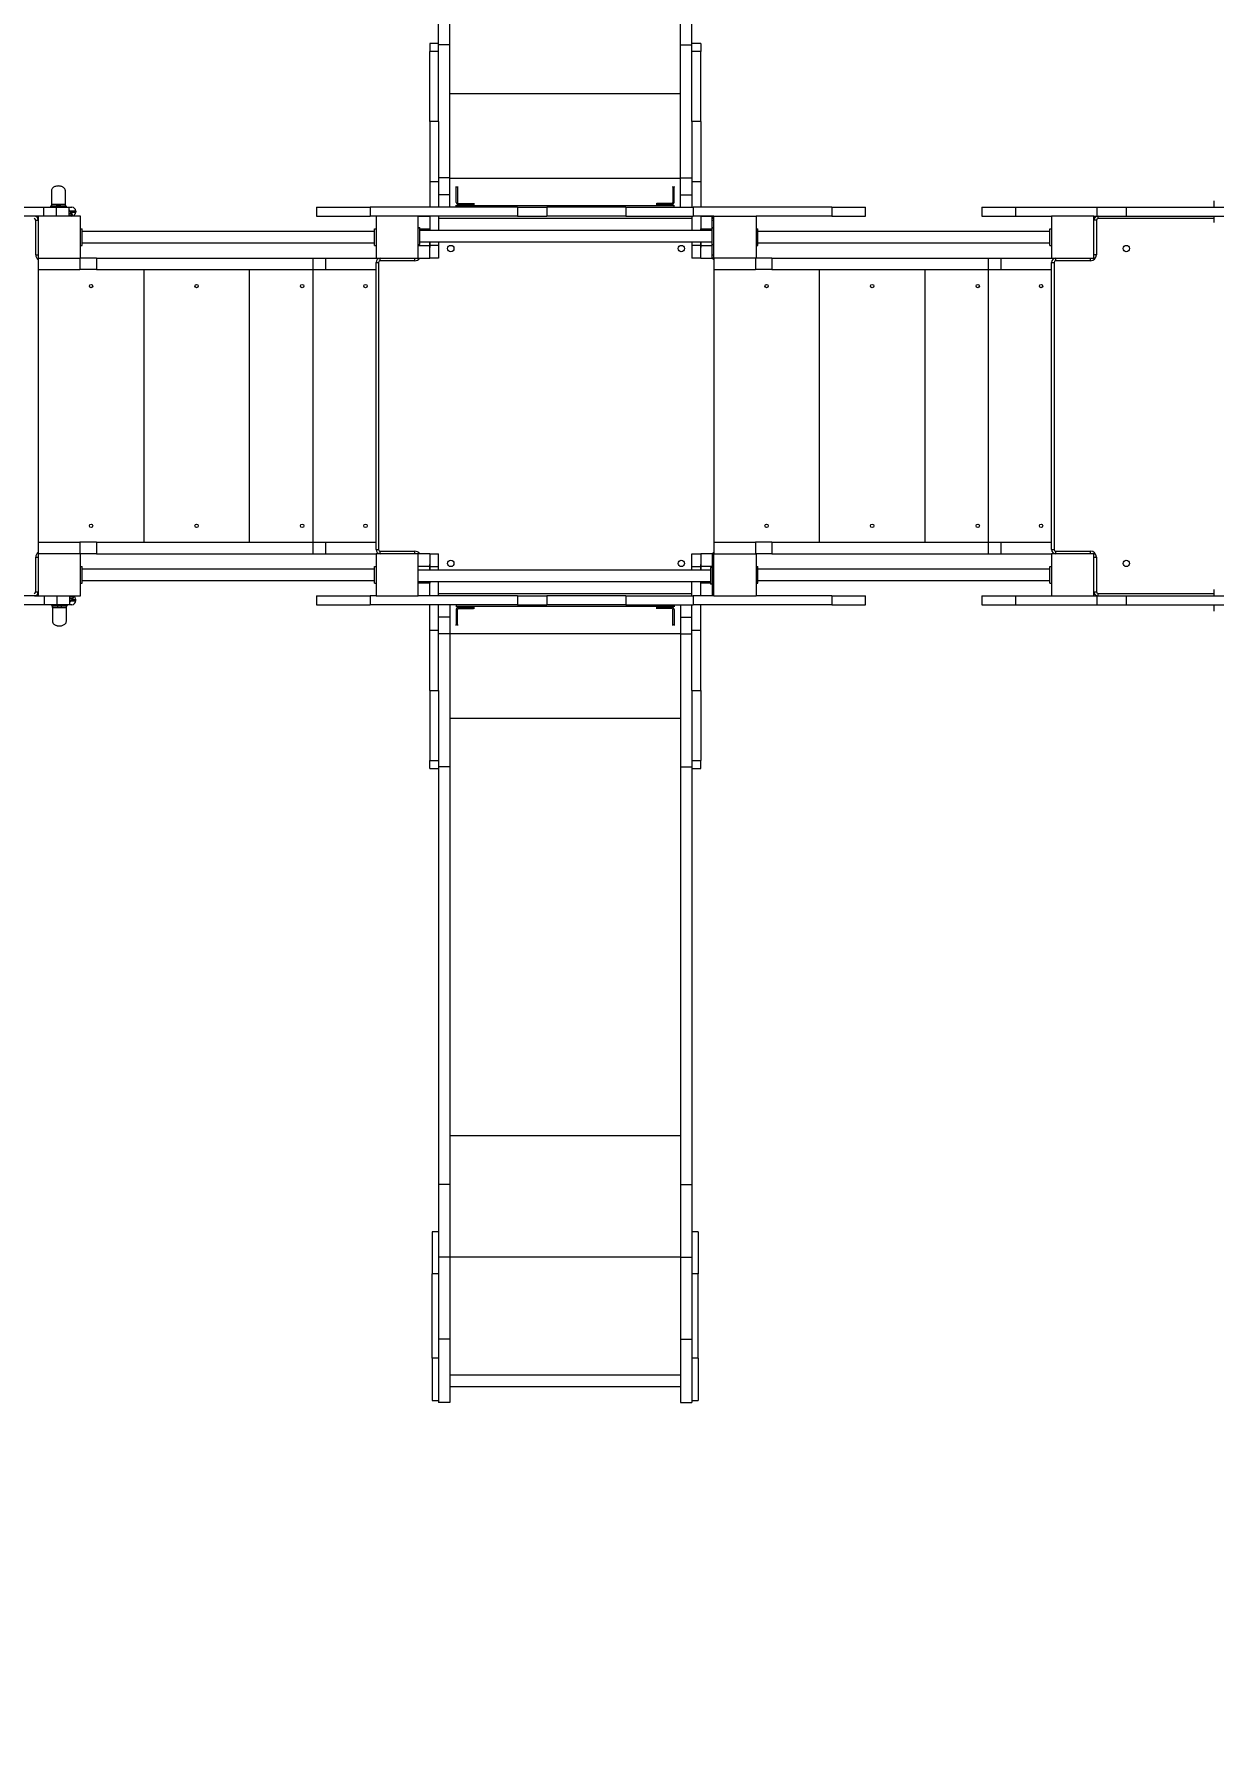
# Model space of a CAD drawing. Header units: millimetres. Extents: x -7735 to 7893, y -6545 to 6034.
# Drawn here: x -854 to 1940, y -2889 to 1147 of the extents above; entities that cross this region are included whole.
import ezdxf

# ---------------------------------------------------------------- set-up
doc = ezdxf.new("R2010")
doc.units = ezdxf.units.MM
for name, color, linetype in [('DIKOM_ОБЪЕКТ', 7, 'Continuous'), ('DIKOM_РАЗМЕР_ЗОНА', 7, 'Continuous'), ('DIKOM_РАЗМЕР_ОБЪЕКТА', 7, 'Continuous')]:
    doc.layers.add(name, color=color, linetype=linetype)
doc.styles.add('style1', font='arial.ttf', dxfattribs={"width": 0.8})
doc.dimstyles.new('1-50', dxfattribs={"dimtxt": 300, "dimasz": 200, "dimexe": 100, "dimexo": 0, "dimgap": 100, "dimtad": 1, "dimtxsty": 'style1', "dimcen": 200, "dimclrd": 7, "dimclre": 7, "dimclrt": 7, "dimadec": 1, "dimazin": 2, "dimtfac": 1, "dimtmove": 0, "dimatfit": 2, "dimfxl": 0, "dimlwd": 25, "dimlwe": 18, "dimarcsym": 0})

# ---------------------------------------------------------------- blocks, each defined once
blk = doc.blocks.new('*D0')
at = {"layer": 'Defpoints', "color": 0, "transparency": 16777216}
for p in [(5893.2, 882.1), (-4595.7, 266.1), (5893.2, -5840.2)]:
    blk.add_point(p, dxfattribs=at)
at = {"layer": 'DIKOM_РАЗМЕР_ОБЪЕКТА', "color": 7, "lineweight": 18, "transparency": 16777216}
for p, q in [((5893.2, 882.1), (5893.2, -5940.2)), ((-4595.7, 266.1), (-4595.7, -5940.2))]:
    blk.add_line(p, q, dxfattribs=at)
at = {"layer": 'DIKOM_РАЗМЕР_ОБЪЕКТА', "color": 7, "lineweight": 25, "transparency": 16777216}
blk.add_line((-4395.7, -5840.2), (5693.2, -5840.2), dxfattribs=at)
at = {"layer": 'DIKOM_РАЗМЕР_ОБЪЕКТА', "color": 7, "transparency": 16777216}
for points in [[(-4395.7, -5806.8), (-4395.7, -5873.5), (-4595.7, -5840.2)], [(5693.2, -5806.8), (5693.2, -5873.5), (5893.2, -5840.2)]]:
    blk.add_solid(points, dxfattribs=at)
at = {"layer": 'DIKOM_РАЗМЕР_ОБЪЕКТА', "color": 7, "transparency": 16777216, "insert": (648.7, -5587), "char_height": 300, "attachment_point": 5, "style": 'style1'}
blk.add_mtext('10450', dxfattribs=at)
blk = doc.blocks.new('*D3')
at = {"layer": 'Defpoints', "color": 0, "transparency": 16777216}
for p in [(-6112.6, 266.1), (7893.2, 266.1), (7893.2, -6445.1)]:
    blk.add_point(p, dxfattribs=at)
at = {"layer": 'DIKOM_РАЗМЕР_ЗОНА', "color": 7, "lineweight": 18, "transparency": 16777216}
for p, q in [((-6112.6, 266.1), (-6112.6, -6545.1)), ((7893.2, 266.1), (7893.2, -6545.1))]:
    blk.add_line(p, q, dxfattribs=at)
at = {"layer": 'DIKOM_РАЗМЕР_ЗОНА', "color": 7, "lineweight": 25, "transparency": 16777216}
blk.add_line((-5912.6, -6445.1), (7693.2, -6445.1), dxfattribs=at)
at = {"layer": 'DIKOM_РАЗМЕР_ЗОНА', "color": 7, "transparency": 16777216}
for points in [[(-5912.6, -6411.8), (-5912.6, -6478.4), (-6112.6, -6445.1)], [(7693.2, -6411.8), (7693.2, -6478.4), (7893.2, -6445.1)]]:
    blk.add_solid(points, dxfattribs=at)
at = {"layer": 'DIKOM_РАЗМЕР_ЗОНА', "color": 7, "transparency": 16777216, "insert": (890.3, -6191.8), "char_height": 300, "attachment_point": 5, "style": 'style1'}
blk.add_mtext('13950', dxfattribs=at)

msp = doc.modelspace()

# ---------------------------------------------------------------- linework, layer by layer
at = {"layer": 'DIKOM_ОБЪЕКТ', "color": 7, "linetype": 'Continuous', "lineweight": 15}
for p, q in [((103.81, 1121.372), (103.81, 2110.155)), ((130.81, 1121.372), (130.81, 2110.155)), ((676.81, 1121.372), (676.81, 2110.155)), ((703.81, 1121.372), (703.81, 2110.155)), ((103.81, 1125.032), (82.81, 1125.032)), ((82.81, 1125.032), (82.81, 1106.17)), ((103.81, 1106.17), (82.81, 1106.17)), ((82.81, 940.027), (82.81, 1106.17)), ((130.81, 1121.372), (103.81, 1121.372)), ((103.81, 1105.675), (103.81, 1121.372)), ((103.81, 940.027), (103.81, 1105.675)), ((130.81, 806.299), (130.81, 1121.372)), ((676.81, 1121.372), (703.81, 1121.372)), ((676.81, 806.299), (676.81, 1121.372)), ((724.81, 1125.032), (703.81, 1125.032)), ((703.81, 1105.675), (703.81, 1121.372)), ((724.81, 1106.17), (703.81, 1106.17)), ((703.81, 940.027), (703.81, 1105.675)), ((724.81, 1125.032), (724.81, 1106.17)), ((724.81, 940.027), (724.81, 1106.17)), ((130.81, 1006.66), (676.81, 1006.66)), ((103.81, 940.027), (82.81, 940.027)), ((82.81, 940.027), (82.81, 797.276)), ((103.81, 940.027), (103.81, 797.276)), ((724.81, 940.027), (703.81, 940.027)), ((703.81, 940.027), (703.81, 797.276)), ((724.81, 940.027), (724.81, 797.276)), ((103.81, 797.276), (82.81, 797.276)), ((82.81, 797.276), (82.81, 737.125)), ((130.81, 806.299), (103.81, 806.299)), ((103.81, 797.276), (103.81, 737.125)), ((130.81, 766.479), (130.81, 806.299)), ((130.81, 806.16), (676.81, 806.16)), ((130.81, 806.158), (676.81, 806.158)), ((145.81, 784.16), (145.81, 786.012)), ((148.81, 784.16), (145.81, 784.16)), ((145.81, 748.16), (145.81, 784.16)), ((148.81, 786.012), (148.81, 784.16)), ((148.81, 784.16), (148.81, 748.16)), ((658.81, 784.16), (658.81, 786.012)), ((661.81, 784.16), (658.81, 784.16)), ((658.81, 784.16), (658.81, 748.16)), ((661.81, 786.012), (661.81, 784.16)), ((661.81, 748.16), (661.81, 784.16)), ((676.81, 806.299), (703.81, 806.299)), ((676.81, 766.479), (676.81, 806.299)), ((724.81, 797.276), (703.81, 797.276)), ((703.81, 797.276), (703.81, 737.125)), ((724.81, 797.276), (724.81, 737.125)), ((-881.594, 737.264), (-831.594, 737.264)), ((-831.594, 737.264), (-831.594, 716.264)), ((-831.594, 737.264), (-801.594, 737.264)), ((-814.741, 739.266), (-816.392, 737.264)), ((-801.594, 737.264), (-801.594, 716.264)), ((-801.594, 737.264), (-771.594, 737.264)), ((-780.182, 744.034), (-780.204, 743.979)), ((-776.807, 737.264), (-778.437, 739.243)), ((-771.594, 737.264), (-771.594, 716.264)), ((-771.594, 737.125), (-764.892, 737.125)), ((-755.392, 727.625), (-768.802, 727.625)), ((-755.392, 727.625), (-755.392, 725.625)), ((-185.342, 737.125), (-185.342, 716.125)), ((-185.342, 737.125), (-58.398, 737.125)), ((-58.398, 737.125), (-58.398, 716.125)), ((290.928, 737.125), (-58.398, 737.125)), ((130.81, 766.479), (103.81, 766.479)), ((130.81, 737.025), (130.81, 766.479)), ((145.81, 741.16), (145.81, 741.755)), ((145.81, 741.16), (661.81, 741.16)), ((145.81, 737.125), (145.81, 741.16)), ((150.81, 746.16), (186.81, 746.16)), ((186.81, 743.16), (150.81, 743.16)), ((186.81, 743.16), (186.81, 746.16)), ((186.81, 746.16), (188.661, 746.16)), ((290.928, 737.125), (290.928, 716.125)), ((290.928, 737.125), (360.412, 737.125)), ((360.412, 737.125), (360.412, 716.125)), ((547.442, 737.125), (360.412, 737.125)), ((547.442, 737.125), (547.442, 716.125)), ((547.442, 737.125), (707.026, 737.125)), ((618.958, 746.16), (620.81, 746.16)), ((620.81, 746.16), (620.81, 743.16)), ((656.81, 746.16), (620.81, 746.16)), ((620.81, 743.16), (656.81, 743.16)), ((661.81, 741.16), (661.81, 741.755)), ((661.81, 737.125), (661.81, 741.16)), ((676.81, 766.479), (703.81, 766.479)), ((676.81, 737.125), (676.81, 766.479)), ((707.026, 737.125), (707.026, 716.125)), ((1035.049, 737.125), (707.026, 737.125)), ((1035.049, 737.125), (1035.049, 716.125)), ((1035.049, 737.125), (1114.849, 737.125)), ((1114.849, 716.125), (1114.849, 737.125)), ((1390.445, 737.125), (1390.445, 716.125)), ((1390.445, 737.125), (1470.645, 737.125)), ((1470.645, 737.125), (1470.645, 716.125)), ((1470.645, 737.125), (1663.131, 737.125)), ((1663.131, 737.125), (1663.131, 716.125)), ((1663.131, 737.125), (1732.494, 737.125)), ((1732.494, 737.125), (1732.494, 716.125)), ((1732.494, 737.125), (2027.964, 737.125)), ((1940.239, 752.125), (1940.239, 737.125)), ((-881.594, 716.264), (-831.594, 716.264)), ((-844.19, 716.125), (-854.19, 716.125)), ((-850.19, 706.125), (-844.19, 706.125)), ((-850.19, 624.125), (-850.19, 706.125)), ((-844.19, 716.125), (-844.19, 616.125)), ((-744.19, 716.125), (-844.19, 716.125)), ((-831.594, 716.264), (-801.594, 716.264)), ((-801.594, 716.264), (-771.594, 716.264)), ((-775.392, 716.125), (-775.392, 716.264)), ((-771.594, 716.764), (-763.594, 716.764)), ((-764.094, 716.264), (-771.594, 716.264)), ((-767.137, 725.625), (-755.392, 725.625)), ((-763.594, 716.764), (-763.594, 719.39)), ((-744.19, 616.125), (-744.19, 716.125)), ((-185.342, 716.125), (-58.398, 716.125)), ((-44.19, 716.125), (-58.398, 716.125)), ((55.81, 716.125), (-44.19, 716.125)), ((-44.19, 716.125), (-44.19, 616.125)), ((290.928, 716.125), (55.81, 716.125)), ((55.81, 616.125), (55.81, 716.125)), ((55.81, 716.122), (82.81, 716.122)), ((55.81, 688.543), (59.81, 688.543)), ((55.81, 688.541), (59.81, 688.541)), ((59.81, 688.541), (59.81, 688.543)), ((59.81, 648.541), (59.81, 688.541)), ((82.81, 716.125), (82.81, 682.042)), ((103.81, 716.125), (103.81, 682.042)), ((703.81, 710.125), (103.81, 710.125)), ((290.928, 716.125), (360.412, 716.125)), ((547.442, 716.125), (360.412, 716.125)), ((547.442, 716.125), (707.026, 716.125)), ((703.81, 716.125), (703.81, 682.042)), ((755.81, 716.125), (707.026, 716.125)), ((724.81, 716.125), (724.81, 682.042)), ((724.81, 716.122), (751.81, 716.122)), ((751.81, 716.125), (751.81, 716.122)), ((751.81, 688.541), (751.81, 716.122)), ((751.81, 706.125), (755.81, 706.125)), ((751.81, 688.543), (755.81, 688.543)), ((751.81, 688.541), (751.81, 688.543)), ((751.81, 688.541), (755.81, 688.541)), ((751.81, 648.541), (751.81, 688.541)), ((755.81, 616.125), (755.81, 716.125)), ((755.81, 716.125), (855.81, 716.125)), ((855.81, 716.125), (855.81, 616.125)), ((1035.049, 716.125), (855.81, 716.125)), ((1035.049, 716.125), (1114.849, 716.125)), ((1390.445, 716.125), (1470.645, 716.125)), ((1470.645, 716.125), (1555.81, 716.125)), ((1555.81, 716.125), (1555.81, 616.125)), ((1655.81, 716.125), (1555.81, 716.125)), ((1655.81, 716.125), (1663.131, 716.125)), ((1655.81, 616.125), (1655.81, 716.125)), ((1661.81, 706.125), (1655.81, 706.125)), ((1661.81, 706.125), (1661.81, 624.125)), ((1663.131, 716.125), (1732.494, 716.125)), ((1665.81, 710.125), (1665.81, 716.125)), ((1940.239, 710.125), (1665.81, 710.125)), ((1732.494, 716.125), (2027.964, 716.125)), ((1940.239, 716.125), (1940.239, 701.125)), ((-744.19, 686.125), (-740.19, 686.125)), ((-744.19, 646.125), (-740.19, 646.125)), ((-740.19, 646.125), (-740.19, 686.125)), ((-48.19, 679.625), (-740.19, 679.625)), ((-740.19, 652.625), (-48.19, 652.625)), ((-48.19, 686.125), (-44.19, 686.125)), ((-48.19, 646.125), (-48.19, 686.125)), ((-48.19, 646.125), (-44.19, 646.125)), ((55.81, 648.541), (59.81, 648.541)), ((55.81, 646.125), (82.81, 646.125)), ((59.81, 686.122), (82.81, 686.122)), ((751.81, 682.042), (59.81, 682.042)), ((59.81, 655.042), (751.81, 655.042)), ((82.81, 682.042), (82.81, 686.122)), ((82.81, 646.125), (82.81, 655.042)), ((82.81, 655.042), (82.81, 646.125)), ((82.81, 616.125), (82.81, 646.125)), ((103.81, 646.125), (82.81, 646.125)), ((82.81, 646.125), (82.81, 641.905)), ((103.81, 655.042), (103.81, 646.125)), ((103.81, 646.125), (103.81, 616.126)), ((703.81, 655.042), (703.81, 646.125)), ((724.81, 646.125), (703.81, 646.125)), ((703.81, 646.125), (703.81, 616.126)), ((724.81, 686.122), (751.81, 686.122)), ((724.81, 682.042), (724.81, 686.122)), ((724.81, 646.125), (724.81, 655.042)), ((724.81, 655.042), (724.81, 646.125)), ((724.81, 646.125), (751.81, 646.125)), ((724.81, 616.125), (724.81, 646.125)), ((724.81, 646.125), (724.81, 641.905)), ((751.81, 648.541), (755.81, 648.541)), ((751.81, 646.125), (751.81, 648.541)), ((751.81, 616.125), (751.81, 646.125)), ((855.81, 686.125), (859.81, 686.125)), ((855.81, 646.125), (859.81, 646.125)), ((859.81, 646.125), (859.81, 686.125)), ((1551.81, 679.625), (859.81, 679.625)), ((859.81, 652.625), (1551.81, 652.625)), ((1551.81, 686.125), (1555.81, 686.125)), ((1551.81, 646.125), (1551.81, 686.125)), ((1551.81, 646.125), (1555.81, 646.125)), ((-850.19, 624.125), (-844.19, 624.125)), ((-844.19, 616.125), (-744.19, 616.125)), ((-844.19, 616.125), (-844.19, 589.125)), ((-745.44, 616.125), (-745.44, 589.125)), ((-706.441, 616.125), (-744.19, 616.125)), ((-706.441, 616.125), (-706.441, 589.125)), ((-706.441, 616.125), (-194.19, 616.125)), ((-194.19, 616.125), (-194.19, 589.125)), ((-194.19, 616.125), (-164.19, 616.125)), ((-164.19, 616.125), (-164.19, 589.125)), ((-164.19, 616.125), (-44.19, 616.125)), ((-44.19, 616.125), (55.81, 616.125)), ((-44.19, 606.125), (-38.19, 606.125)), ((-44.19, -73.875), (-44.19, 606.125)), ((-38.19, 606.125), (-38.19, -73.875)), ((-34.19, 610.125), (-34.19, 616.125)), ((47.81, 610.125), (-34.19, 610.125)), ((47.81, 610.125), (47.81, 616.125)), ((55.81, 616.125), (82.81, 616.125)), ((103.81, 616.126), (82.81, 616.126)), ((724.81, 616.126), (703.81, 616.126)), ((724.81, 616.125), (751.81, 616.125)), ((751.81, 624.125), (755.81, 624.125)), ((855.81, 616.125), (755.81, 616.125)), ((755.81, 616.125), (755.81, 589.125)), ((854.56, 616.125), (854.56, 589.125)), ((893.559, 616.125), (855.81, 616.125)), ((893.559, 616.125), (893.559, 589.125)), ((893.559, 616.125), (1405.81, 616.125)), ((1405.81, 616.125), (1405.81, 589.125)), ((1405.81, 616.125), (1435.81, 616.125)), ((1435.81, 616.125), (1435.81, 589.125)), ((1435.81, 616.125), (1555.81, 616.125)), ((1555.81, 616.125), (1655.81, 616.125)), ((1555.81, -73.875), (1555.81, 606.125)), ((1555.81, 606.125), (1561.81, 606.125)), ((1561.81, 606.125), (1561.81, -73.875)), ((1565.81, 610.125), (1565.81, 616.125)), ((1647.81, 610.125), (1565.81, 610.125)), ((1647.81, 610.125), (1647.81, 616.125)), ((1661.81, 624.125), (1655.81, 624.125)), ((-844.19, 589.125), (-844.19, -56.875)), ((-844.19, 589.125), (-745.44, 589.125)), ((-706.441, 589.125), (-745.44, 589.125)), ((-706.441, 589.125), (-194.19, 589.125)), ((-594.19, 589.125), (-594.19, -56.875)), ((-344.19, -56.875), (-344.19, 589.125)), ((-194.19, 589.125), (-194.19, -56.875)), ((-194.19, 589.125), (-164.19, 589.125)), ((-164.19, 589.125), (-44.19, 589.125)), ((755.81, 589.125), (755.81, -56.875)), ((755.81, 589.125), (854.56, 589.125)), ((893.559, 589.125), (854.56, 589.125)), ((893.559, 589.125), (1405.81, 589.125)), ((1005.81, -56.875), (1005.81, 589.125)), ((1255.81, 589.125), (1255.81, -56.875)), ((1405.81, 589.125), (1405.81, -56.875)), ((1405.81, 589.125), (1435.81, 589.125)), ((1435.81, 589.125), (1555.81, 589.125)), ((-844.19, -56.875), (-844.19, -83.875)), ((-844.19, -56.875), (-745.44, -56.875)), ((-745.44, -56.875), (-745.44, -83.875)), ((-706.441, -56.875), (-745.44, -56.875)), ((-706.441, -56.875), (-706.441, -83.875)), ((-706.441, -56.875), (-194.19, -56.875)), ((-194.19, -56.875), (-194.19, -83.875)), ((-194.19, -56.875), (-164.19, -56.875)), ((-164.19, -56.875), (-164.19, -83.875)), ((-164.19, -56.875), (-44.19, -56.875)), ((-44.19, -73.875), (-38.19, -73.875)), ((-34.19, -77.875), (47.81, -77.875)), ((-34.19, -83.875), (-34.19, -77.875)), ((47.81, -83.875), (47.81, -77.875)), ((755.81, -56.875), (755.81, -83.875)), ((755.81, -56.875), (854.56, -56.875)), ((854.56, -56.875), (854.56, -83.875)), ((893.559, -56.875), (854.56, -56.875)), ((893.559, -56.875), (893.559, -83.875)), ((893.559, -56.875), (1405.81, -56.875)), ((1405.81, -56.875), (1405.81, -83.875)), ((1405.81, -56.875), (1435.81, -56.875)), ((1435.81, -56.875), (1435.81, -83.875)), ((1435.81, -56.875), (1555.81, -56.875)), ((1555.81, -73.875), (1561.81, -73.875)), ((1565.81, -77.875), (1647.81, -77.875)), ((1565.81, -83.875), (1565.81, -77.875)), ((1647.81, -83.875), (1647.81, -77.875)), ((-850.19, -91.875), (-844.19, -91.875)), ((-850.19, -173.875), (-850.19, -91.875)), ((-744.19, -83.875), (-844.19, -83.875)), ((-844.19, -83.875), (-844.19, -183.875)), ((-744.19, -183.875), (-744.19, -83.875)), ((-706.441, -83.875), (-744.19, -83.875)), ((-744.19, -113.875), (-740.19, -113.875)), ((-740.19, -153.875), (-740.19, -113.875)), ((-48.19, -120.375), (-740.19, -120.375)), ((-706.441, -83.875), (-194.19, -83.875)), ((-194.19, -83.875), (-164.19, -83.875)), ((-164.19, -83.875), (-44.19, -83.875)), ((-48.19, -153.875), (-48.19, -113.875)), ((-48.19, -113.875), (-44.19, -113.875)), ((55.81, -83.875), (-44.19, -83.875)), ((-44.19, -83.875), (-44.19, -183.875)), ((82.81, -83.868), (55.81, -83.868)), ((55.81, -83.875), (55.81, -83.868)), ((55.81, -183.875), (55.81, -83.875)), ((82.81, -83.878), (55.81, -83.878)), ((82.81, -113.877), (55.81, -113.877)), ((82.81, -83.878), (82.81, -83.868)), ((82.81, -83.869), (103.81, -83.869)), ((82.81, -83.878), (82.81, -113.877)), ((82.81, -83.878), (103.81, -83.878)), ((82.81, -113.878), (82.81, -109.657)), ((82.81, -113.877), (82.81, -122.796)), ((82.81, -113.878), (103.81, -113.878)), ((82.81, -122.796), (82.81, -113.878)), ((103.81, -83.878), (103.81, -83.869)), ((103.81, -113.878), (103.81, -83.878)), ((103.81, -122.796), (103.81, -113.878)), ((703.81, -83.869), (724.81, -83.869)), ((703.81, -83.878), (703.81, -83.869)), ((703.81, -83.878), (724.81, -83.878)), ((703.81, -113.878), (703.81, -83.878)), ((703.81, -113.878), (724.81, -113.878)), ((703.81, -122.796), (703.81, -113.878)), ((751.81, -83.868), (724.81, -83.868)), ((724.81, -83.878), (724.81, -83.868)), ((751.81, -83.878), (724.81, -83.878)), ((724.81, -83.878), (724.81, -113.877)), ((724.81, -113.878), (724.81, -109.657)), ((751.81, -113.877), (724.81, -113.877)), ((724.81, -113.877), (724.81, -122.796)), ((724.81, -122.796), (724.81, -113.878)), ((751.81, -116.296), (747.81, -116.296)), ((747.81, -116.296), (747.81, -156.296)), ((751.81, -83.878), (751.81, -83.868)), ((751.81, -83.878), (751.81, -113.877)), ((755.81, -91.875), (751.81, -91.875)), ((751.81, -113.877), (751.81, -116.296)), ((751.81, -116.296), (751.81, -156.296)), ((755.81, -83.875), (855.81, -83.875)), ((755.81, -183.875), (755.81, -83.875)), ((855.81, -83.875), (855.81, -183.875)), ((893.559, -83.875), (855.81, -83.875)), ((855.81, -113.875), (859.81, -113.875)), ((859.81, -153.875), (859.81, -113.875)), ((1551.81, -120.375), (859.81, -120.375)), ((893.559, -83.875), (1405.81, -83.875)), ((1405.81, -83.875), (1435.81, -83.875)), ((1435.81, -83.875), (1555.81, -83.875)), ((1551.81, -153.875), (1551.81, -113.875)), ((1551.81, -113.875), (1555.81, -113.875)), ((1555.81, -83.875), (1555.81, -183.875)), ((1655.81, -83.875), (1555.81, -83.875)), ((1655.81, -183.875), (1655.81, -83.875)), ((1655.81, -91.875), (1661.81, -91.875)), ((1661.81, -91.875), (1661.81, -173.875)), ((-744.19, -153.875), (-740.19, -153.875)), ((-740.19, -147.375), (-48.19, -147.375)), ((-48.19, -153.875), (-44.19, -153.875)), ((747.81, -122.796), (55.81, -122.796)), ((55.81, -149.796), (747.81, -149.796)), ((82.81, -153.874), (55.81, -153.874)), ((82.81, -149.796), (82.81, -153.874)), ((82.81, -183.875), (82.81, -149.796)), ((103.81, -183.875), (103.81, -149.796)), ((703.81, -183.875), (703.81, -149.796)), ((724.81, -149.796), (724.81, -153.874)), ((724.81, -183.875), (724.81, -149.796)), ((747.81, -153.874), (724.81, -153.874)), ((751.81, -156.296), (747.81, -156.296)), ((751.81, -156.296), (747.81, -156.296)), ((747.81, -156.296), (747.81, -156.296)), ((751.81, -156.296), (751.81, -156.296)), ((751.81, -156.296), (751.81, -183.875)), ((855.81, -153.875), (859.81, -153.875)), ((859.81, -147.375), (1551.81, -147.375)), ((1551.81, -153.875), (1555.81, -153.875)), ((-844.19, -183.875), (-879.19, -183.875)), ((-852.528, -183.736), (-844.19, -183.736)), ((-850.19, -173.875), (-844.19, -173.875)), ((-844.19, -183.875), (-744.19, -183.875)), ((-829.19, -204.875), (-829.19, -183.875)), ((-799.19, -204.875), (-799.19, -183.875)), ((-769.19, -204.875), (-769.19, -183.875)), ((-761.19, -184.375), (-769.19, -184.375)), ((-766.39, -195.236), (-755.392, -195.236)), ((-755.392, -193.236), (-764.727, -193.236)), ((-761.19, -187.004), (-761.19, -184.375)), ((-755.392, -195.236), (-755.392, -193.236)), ((-185.342, -183.875), (-185.342, -204.875)), ((-185.342, -183.875), (-58.398, -183.875)), ((-58.398, -183.875), (-58.398, -204.875)), ((-44.19, -183.875), (-58.398, -183.875)), ((-44.19, -183.875), (55.81, -183.875)), ((290.928, -183.875), (55.81, -183.875)), ((103.81, -177.875), (703.81, -177.875)), ((290.928, -183.875), (290.928, -204.875)), ((290.928, -183.875), (360.412, -183.875)), ((360.412, -183.875), (360.412, -204.875)), ((547.442, -183.875), (360.412, -183.875)), ((547.442, -183.875), (547.442, -204.875)), ((547.442, -183.875), (707.026, -183.875)), ((707.026, -183.875), (707.026, -204.875)), ((755.81, -183.875), (707.026, -183.875)), ((755.81, -173.875), (751.81, -173.875)), ((755.81, -183.875), (855.81, -183.875)), ((1035.049, -183.875), (855.81, -183.875)), ((1035.049, -183.875), (1035.049, -204.875)), ((1035.049, -183.875), (1114.849, -183.875)), ((1114.849, -204.875), (1114.849, -183.875)), ((1390.445, -183.875), (1390.445, -204.875)), ((1390.445, -183.875), (1470.645, -183.875)), ((1470.645, -183.875), (1470.645, -204.875)), ((1470.645, -183.875), (1555.81, -183.875)), ((1555.81, -183.875), (1655.81, -183.875)), ((1655.81, -173.875), (1661.81, -173.875)), ((1655.81, -183.875), (1663.131, -183.875)), ((1663.131, -183.875), (1663.131, -204.875)), ((1663.131, -183.875), (1732.494, -183.875)), ((1665.81, -183.875), (1665.81, -177.875)), ((1665.81, -177.875), (1940.239, -177.875)), ((1732.494, -183.875), (1732.494, -204.875)), ((1732.494, -183.875), (2027.964, -183.875)), ((1940.239, -168.875), (1940.239, -183.875)), ((-829.19, -204.875), (-879.19, -204.875)), ((-799.19, -204.875), (-829.19, -204.875)), ((-813.977, -204.875), (-812.347, -206.854)), ((-810.602, -211.644), (-810.58, -211.589)), ((-769.19, -204.875), (-799.19, -204.875)), ((-776.044, -206.876), (-774.393, -204.875)), ((-764.892, -204.736), (-769.19, -204.736)), ((-185.342, -204.875), (-58.398, -204.875)), ((290.928, -204.875), (-58.398, -204.875)), ((82.81, -265.029), (82.81, -204.875)), ((103.81, -265.029), (103.81, -204.875)), ((130.81, -234.225), (103.81, -234.225)), ((130.81, -204.775), (130.81, -234.225)), ((130.81, -234.225), (130.81, -274.045)), ((145.81, -204.875), (145.81, -208.903)), ((661.81, -208.903), (145.81, -208.903)), ((145.81, -208.903), (145.81, -209.497)), ((145.81, -215.903), (145.81, -251.903)), ((148.81, -251.903), (148.81, -215.903)), ((186.81, -210.903), (150.81, -210.903)), ((150.81, -213.903), (186.81, -213.903)), ((186.81, -213.903), (186.81, -210.903)), ((186.81, -210.903), (188.661, -210.903)), ((188.661, -213.903), (186.81, -213.903)), ((290.928, -204.875), (360.412, -204.875)), ((547.442, -204.875), (360.412, -204.875)), ((547.442, -204.875), (707.026, -204.875)), ((618.958, -210.903), (620.81, -210.903)), ((620.81, -213.903), (618.958, -213.903)), ((620.81, -210.903), (620.81, -213.903)), ((620.81, -210.903), (656.81, -210.903)), ((656.81, -213.903), (620.81, -213.903)), ((658.81, -251.903), (658.81, -215.903)), ((661.81, -204.875), (661.81, -208.903)), ((661.81, -208.903), (661.81, -209.497)), ((661.81, -215.903), (661.81, -251.903)), ((676.81, -204.875), (676.81, -234.225)), ((676.81, -234.225), (703.81, -234.225)), ((676.81, -234.225), (676.81, -274.045)), ((703.81, -265.029), (703.81, -204.875)), ((1035.049, -204.875), (707.026, -204.875)), ((724.81, -265.029), (724.81, -204.875)), ((1035.049, -204.875), (1114.849, -204.875)), ((1390.445, -204.875), (1470.645, -204.875)), ((1470.645, -204.875), (1663.131, -204.875)), ((1663.131, -204.875), (1732.494, -204.875)), ((1732.494, -204.875), (2027.964, -204.875)), ((1940.239, -204.875), (1940.239, -219.875)), ((82.81, -265.029), (103.81, -265.029)), ((82.81, -407.778), (82.81, -265.029)), ((103.81, -407.778), (103.81, -265.029)), ((130.81, -274.045), (103.81, -274.045)), ((676.81, -273.9), (130.81, -273.9)), ((676.81, -273.903), (130.81, -273.903)), ((130.81, -274.045), (130.81, -589.116)), ((145.81, -251.903), (148.81, -251.903)), ((145.81, -253.754), (145.81, -251.903)), ((148.81, -251.903), (148.81, -253.754)), ((658.81, -251.903), (661.81, -251.903)), ((658.81, -253.754), (658.81, -251.903)), ((661.81, -251.903), (661.81, -253.754)), ((676.81, -274.045), (703.81, -274.045)), ((676.81, -274.045), (676.81, -589.116)), ((703.81, -265.029), (724.81, -265.029)), ((703.81, -407.778), (703.81, -265.029)), ((724.81, -407.778), (724.81, -265.029)), ((82.81, -407.778), (103.81, -407.778)), ((82.81, -407.778), (82.81, -573.914)), ((103.81, -407.778), (103.81, -573.419)), ((703.81, -407.778), (724.81, -407.778)), ((703.81, -407.778), (703.81, -573.419)), ((724.81, -407.778), (724.81, -573.914)), ((676.81, -474.401), (130.81, -474.401)), ((82.81, -573.914), (103.81, -573.914)), ((82.81, -592.775), (82.81, -573.914)), ((82.81, -592.775), (103.81, -592.775)), ((103.81, -573.419), (103.81, -589.116)), ((130.81, -589.116), (103.81, -589.116)), ((103.81, -589.116), (103.81, -1577.888)), ((130.81, -589.116), (130.81, -1577.888)), ((676.81, -589.116), (703.81, -589.116)), ((676.81, -589.116), (676.81, -1577.888)), ((703.81, -573.419), (703.81, -589.116)), ((703.81, -573.914), (724.81, -573.914)), ((703.81, -589.116), (703.81, -1577.888)), ((703.81, -592.775), (724.81, -592.775)), ((724.81, -592.775), (724.81, -573.914)), ((676.81, -1463.173), (130.81, -1463.173)), ((130.81, -1577.888), (103.81, -1577.888)), ((103.81, -1577.888), (103.81, -1749.961)), ((130.81, -1577.888), (130.81, -1749.961)), ((676.81, -1577.888), (703.81, -1577.888)), ((676.81, -1577.888), (676.81, -1749.961)), ((703.81, -1577.888), (703.81, -1749.961)), ((103.81, -1689.962), (88.81, -1689.962)), ((88.81, -1689.962), (88.81, -1789.962)), ((718.81, -1689.962), (703.81, -1689.962)), ((718.81, -1689.962), (718.81, -1789.962)), ((130.81, -1749.961), (103.81, -1749.961)), ((103.81, -1749.961), (103.81, -1944.961)), ((130.81, -1749.961), (130.81, -1944.961)), ((676.81, -1749.962), (130.81, -1749.962)), ((676.81, -1749.961), (703.81, -1749.961)), ((676.81, -1749.961), (676.81, -1944.961)), ((703.81, -1749.961), (703.81, -1944.961)), ((103.81, -1789.962), (88.81, -1789.962)), ((88.81, -1989.962), (88.81, -1789.962)), ((718.81, -1789.962), (703.81, -1789.962)), ((718.81, -1989.962), (718.81, -1789.962)), ((130.81, -1944.961), (103.81, -1944.961)), ((103.81, -1944.961), (103.81, -2094.962)), ((130.81, -1944.961), (130.81, -2094.962)), ((676.81, -1944.961), (703.81, -1944.961)), ((676.81, -1944.961), (676.81, -2094.962)), ((703.81, -1944.961), (703.81, -2094.962)), ((103.81, -1989.962), (88.81, -1989.962)), ((88.81, -1989.962), (88.81, -2089.962)), ((718.81, -1989.962), (703.81, -1989.962)), ((718.81, -1989.962), (718.81, -2089.962)), ((676.81, -2029.962), (130.81, -2029.962)), ((130.81, -2056.962), (676.81, -2056.962)), ((88.81, -2089.962), (103.81, -2089.962)), ((130.81, -2094.962), (103.81, -2094.962)), ((130.81, -2094.962), (103.81, -2094.962)), ((103.81, -2094.962), (103.81, -2094.962)), ((130.81, -2094.962), (130.81, -2094.962)), ((676.81, -2094.962), (703.81, -2094.962)), ((676.81, -2094.962), (703.81, -2094.962)), ((676.81, -2094.962), (676.81, -2094.962)), ((703.81, -2089.962), (718.81, -2089.962)), ((703.81, -2094.962), (703.81, -2094.962))]:
    msp.add_line(p, q, dxfattribs=at)
at = {"layer": 'DIKOM_ОБЪЕКТ', "color": 7, "linetype": 'Continuous', "lineweight": 15, "flags": 128}
for points in [[(188.661, 743.16), (187.909, 743.16), (186.81, 743.16)], [(620.81, 743.16), (619.711, 743.16), (618.958, 743.16)]]:
    msp.add_lwpolyline(points, dxfattribs=at)
at = {"layer": 'DIKOM_ОБЪЕКТ', "color": 7, "linetype": 'Continuous', "lineweight": 15}
for centre, radius in [((132.81, 639.125), 7.5), ((678.81, 639.125), 7.5), ((1732.81, 639.125), 7.5), ((-719.19, 550.125), 4), ((-469.19, 550.125), 4), ((-219.19, 550.125), 4), ((-69.19, 550.125), 4), ((880.81, 550.125), 4), ((1130.81, 550.125), 4), ((1380.81, 550.125), 4), ((1530.81, 550.125), 4), ((-719.19, -17.875), 4), ((-469.19, -17.875), 4), ((-219.19, -17.875), 4), ((-69.19, -17.875), 4), ((880.81, -17.875), 4), ((1130.81, -17.875), 4), ((1380.81, -17.875), 4), ((1530.81, -17.875), 4), ((132.81, -106.875), 7.5), ((678.81, -106.875), 7.5), ((1732.81, -106.875), 7.5)]:
    msp.add_circle(centre, radius, dxfattribs=at)
for centre, radius, start, end in [((-819.999, 745.21), 19.728, 343.875049, 358.200917), ((-773.165, 745.205), 19.754, 181.784886, 196.088249), ((-764.892, 727.625), 9.5, 0, 90), ((150.81, 748.16), 5, 180, 270), ((150.81, 748.16), 2, 180, 270), ((656.81, 748.16), 2, 270, 0), ((656.81, 748.16), 5, 270, 0), ((-854.19, 706.125), 10, 0, 90), ((-854.19, 706.125), 4, 0, 90), ((-764.892, 725.625), 9.5, 270, 0), ((-764.094, 716.764), 0.5, 270, 0), ((745.81, 706.125), 10, 0, 53.130102), ((1665.81, 706.125), 10, 90, 180), ((1665.81, 706.125), 4, 90, 180), ((-836.19, 624.125), 14, 180, 235.150095), ((-34.19, 606.125), 10, 90, 180), ((-34.19, 606.125), 4, 90, 180), ((47.81, 624.125), 14, 270, 325.150095), ((763.81, 624.125), 14, 211.002719, 235.150095), ((1565.81, 606.125), 10, 90, 180), ((1565.81, 606.125), 4, 90, 180), ((1647.81, 624.125), 14, 270, 0), ((-836.19, -91.875), 14, 124.849905, 180), ((-34.19, -73.875), 10, 180, 270), ((-34.19, -73.875), 4, 180, 270), ((47.81, -91.875), 14, 34.882128, 90), ((763.81, -91.875), 14, 124.849905, 148.997281), ((1565.81, -73.875), 10, 180, 270), ((1565.81, -73.875), 4, 180, 270), ((1647.81, -91.875), 14, 0, 90), ((-854.19, -173.875), 4, 270, 0), ((-854.19, -173.875), 10, 270, 0), ((-764.892, -195.236), 9.5, 270, 0), ((-761.69, -184.375), 0.5, 0, 90), ((-764.892, -193.236), 9.5, 0, 67.064972), ((745.81, -173.875), 10, 306.869898, 0), ((1665.81, -173.875), 10, 180, 270), ((1665.81, -173.875), 4, 180, 270), ((-817.619, -212.815), 19.754, 1.784981, 16.088181), ((-770.786, -212.821), 19.728, 163.875158, 178.200863), ((150.81, -215.903), 5, 90, 180), ((150.81, -215.903), 2, 90, 180), ((656.81, -215.903), 5, 0, 90), ((656.81, -215.903), 2, 0, 90)]:
    msp.add_arc(centre, radius, start, end, dxfattribs=at)
for points, knots in [([(-780.094, 776.264), (-780.149, 776.939), (-780.265, 778.357), (-781.21, 780.42), (-782.71, 782.34), (-784.698, 783.979), (-786.947, 785.255), (-789.225, 786.153), (-791.443, 786.751), (-793.788, 787.147), (-796.509, 787.324), (-799.696, 787.149), (-803.135, 786.468), (-806.495, 785.197), (-809.415, 783.366), (-811.56, 781.122), (-812.866, 778.696), (-813.022, 777.035), (-813.094, 776.264)], [0, 0, 0, 0, 0.046332174, 0.097377472, 0.153412131, 0.213133688, 0.273556746, 0.330830136, 0.381337564, 0.431581463, 0.494433595, 0.568712379, 0.650822242, 0.735000864, 0.814889593, 0.88597282, 0.947134509, 1, 1, 1, 1]), ([(-813.094, 776.264), (-813.094, 776.185), (-813.094, 776.032), (-813.094, 774.888), (-813.094, 773.28), (-813.094, 771.331), (-813.094, 769.207), (-813.094, 767.032), (-813.094, 764.91), (-813.094, 762.918), (-813.094, 761.107), (-813.094, 759.351), (-813.094, 757.388), (-813.094, 754.588), (-813.094, 750.619), (-813.094, 746.918), (-813.094, 744.474), (-813.094, 743.995)], [0, 0, 0, 0, 0.11669438, 0.22399589, 0.32105812, 0.4076921, 0.48407673, 0.55066677, 0.60812819, 0.65711404, 0.69825652, 0.73238338, 0.77064301, 0.81823889, 0.89364897, 0.97916729, 1, 1, 1, 1]), ([(-780.094, 743.976), (-780.094, 744.461), (-780.094, 746.912), (-780.094, 750.62), (-780.094, 754.851), (-780.094, 758.003), (-780.094, 760.568), (-780.094, 762.755), (-780.094, 764.91), (-780.094, 767.032), (-780.094, 769.207), (-780.094, 771.331), (-780.094, 773.28), (-780.094, 774.888), (-780.094, 776.032), (-780.094, 776.185), (-780.094, 776.264)], [0, 0, 0, 0, 0.021100837, 0.1065968, 0.18198717, 0.24341432, 0.289852585, 0.343057727, 0.392030775, 0.449477174, 0.516049802, 0.59241447, 0.679025804, 0.776062661, 0.883336122, 1, 1, 1, 1]), ([(-801.047, 739.731), (-801.971, 739.725), (-803.834, 739.713), (-806.522, 739.678), (-809.088, 739.623), (-811.192, 739.55), (-812.818, 739.459), (-814.123, 739.352), (-814.868, 739.24), (-814.717, 739.233), (-814.693, 739.232)], [0, 0, 0, 0, 0.140133093, 0.282507919, 0.426242479, 0.574105885, 0.681648914, 0.792608542, 0.967458929, 1, 1, 1, 1]), ([(-813.075, 743.968), (-813.064, 743.81), (-813.014, 743.135), (-813.247, 741.959), (-813.724, 740.624), (-814.253, 739.697), (-814.579, 739.324), (-814.674, 739.215)], [0, 0, 0, 0, 0.08725563, 0.37200247, 0.64196508, 0.89591428, 1, 1, 1, 1]), ([(-813.071, 743.969), (-813.082, 743.975), (-813.1, 743.984), (-813.087, 743.991), (-813.081, 743.994)], [0, 0, 0, 0, 0.56049145, 1, 1, 1, 1]), ([(-813.081, 743.994), (-813.011, 744.107), (-812.864, 744.344), (-811.401, 744.509), (-809.326, 744.558), (-806.984, 744.575), (-804.139, 744.585), (-801.814, 744.589), (-800.281, 744.591)], [0, 0, 0, 0, 0.144781755, 0.30409742, 0.498508514, 0.625898096, 0.753404604, 1, 1, 1, 1]), ([(-808.337, 737.264), (-808.25, 737.317), (-807.456, 737.795), (-805.604, 738.531), (-803.237, 739.306), (-801.645, 739.615), (-801.047, 739.731)], [0, 0, 0, 0, 0.0442455, 0.40604007, 0.77684051, 1, 1, 1, 1]), ([(-790.455, 737.264), (-790.993, 737.436), (-792.237, 737.834), (-794.36, 738.179), (-796.804, 738.321), (-799.339, 738.13), (-801.068, 737.771), (-802.179, 737.467), (-802.465, 737.356), (-802.701, 737.264)], [0, 0, 0, 0, 0.14100131, 0.32587362, 0.5106611, 0.71609921, 0.92168373, 0.93534177, 1, 1, 1, 1]), ([(-792.146, 739.731), (-793.476, 739.875), (-796.438, 740.196), (-799.409, 739.896), (-801.047, 739.731)], [0, 0, 0, 0, 0.4488643, 1, 1, 1, 1]), ([(-800.281, 744.591), (-799.071, 744.568), (-796.615, 744.521), (-794.157, 744.567), (-792.91, 744.59)], [0, 0, 0, 0, 0.49243873, 1, 1, 1, 1]), ([(-792.91, 744.59), (-791.561, 744.587), (-789.406, 744.584), (-786.664, 744.576), (-784.803, 744.564), (-783.281, 744.542), (-782.066, 744.503), (-780.84, 744.401), (-780.061, 744.245), (-780.165, 744.063), (-780.182, 744.034)], [0, 0, 0, 0, 0.22170775, 0.3542795, 0.48673176, 0.5788627, 0.68127775, 0.78358164, 0.96500331, 1, 1, 1, 1]), ([(-778.457, 739.228), (-778.451, 739.23), (-778.42, 739.243), (-778.738, 739.3), (-779.414, 739.381), (-780.194, 739.443), (-781.316, 739.514), (-782.919, 739.587), (-785.168, 739.647), (-788.208, 739.702), (-790.513, 739.719), (-792.146, 739.731)], [0, 0, 0, 0, 0.02392676, 0.12458351, 0.21752335, 0.31340226, 0.34868657, 0.49501604, 0.64734143, 0.75023244, 1, 1, 1, 1]), ([(-792.146, 739.731), (-791.892, 739.684), (-790.794, 739.484), (-788.91, 738.989), (-786.708, 738.203), (-785.446, 737.559), (-784.868, 737.264)], [0, 0, 0, 0, 0.09471727, 0.40855464, 0.72914309, 1, 1, 1, 1]), ([(-778.428, 739.252), (-778.492, 739.323), (-778.812, 739.678), (-779.367, 740.598), (-779.91, 741.98), (-780.166, 743.213), (-780.136, 743.877), (-780.129, 744.031)], [0, 0, 0, 0, 0.06176168, 0.30741686, 0.61203874, 0.91016032, 1, 1, 1, 1]), ([(-764.846, 722.777), (-767.034, 725.416), (-769.334, 728.189), (-771.491, 730.808), (-771.594, 730.934)], [0, 0, 0, 0, 0.95187412, 1, 1, 1, 1]), ([(-771.594, 722.742), (-771.289, 722.747), (-769.878, 722.771), (-768.016, 722.813), (-766.104, 722.84), (-765.019, 722.838), (-764.934, 722.757), (-764.898, 722.723)], [0, 0, 0, 0, 0.06809578, 0.31530734, 0.56255239, 0.81693189, 1, 1, 1, 1]), ([(-763.686, 719.391), (-763.659, 719.355), (-763.532, 719.182), (-764.241, 718.942), (-765.851, 718.669), (-768.279, 718.456), (-770.521, 718.35), (-771.594, 718.299)], [0, 0, 0, 0, 0.06550571, 0.30572257, 0.53916478, 0.77936808, 1, 1, 1, 1]), ([(-763.63, 719.393), (-763.632, 719.689), (-763.635, 720.377), (-763.959, 721.372), (-764.393, 722.218), (-764.727, 722.609), (-764.855, 722.759)], [0, 0, 0, 0, 0.22866283, 0.53309265, 0.82057968, 1, 1, 1, 1]), ([(-769.19, -185.915), (-768.342, -185.952), (-766.278, -186.042), (-763.902, -186.232), (-762.079, -186.495), (-761.204, -186.75), (-761.281, -186.944), (-761.305, -187.004)], [0, 0, 0, 0, 0.168783144, 0.410441525, 0.646185255, 0.888825471, 1, 1, 1, 1]), ([(-762.453, -190.337), (-762.536, -190.374), (-762.71, -190.453), (-763.995, -190.45), (-766.052, -190.413), (-767.843, -190.375), (-769.078, -190.354), (-769.19, -190.352)], [0, 0, 0, 0, 0.22898465, 0.47985074, 0.7306942, 0.97562253, 1, 1, 1, 1]), ([(-769.19, -198.566), (-769.08, -198.433), (-766.789, -195.654), (-764.55, -192.944), (-762.42, -190.364)], [0, 0, 0, 0, 0.048047184, 1, 1, 1, 1]), ([(-762.433, -190.353), (-762.263, -190.142), (-761.876, -189.663), (-761.439, -188.68), (-761.191, -187.743), (-761.218, -187.171), (-761.226, -187.001)], [0, 0, 0, 0, 0.24447134, 0.55451752, 0.86791089, 1, 1, 1, 1]), ([(-812.356, -206.862), (-812.292, -206.934), (-811.973, -207.288), (-811.417, -208.208), (-810.875, -209.59), (-810.618, -210.823), (-810.649, -211.487), (-810.656, -211.641)], [0, 0, 0, 0, 0.061759461, 0.307416797, 0.612042046, 0.910160936, 1, 1, 1, 1]), ([(-812.327, -206.838), (-812.333, -206.841), (-812.364, -206.854), (-812.047, -206.91), (-811.37, -206.991), (-810.59, -207.054), (-809.468, -207.124), (-807.866, -207.197), (-805.617, -207.258), (-802.577, -207.312), (-800.271, -207.329), (-798.639, -207.341)], [0, 0, 0, 0, 0.02392677, 0.12458349, 0.21752335, 0.31340221, 0.34868657, 0.49501601, 0.6473414, 0.75023244, 1, 1, 1, 1]), ([(-810.69, -211.586), (-810.69, -212.071), (-810.69, -214.522), (-810.69, -218.23), (-810.69, -222.461), (-810.69, -225.613), (-810.69, -228.178), (-810.69, -230.366), (-810.69, -232.521), (-810.69, -234.642), (-810.69, -236.818), (-810.69, -238.941), (-810.69, -240.89), (-810.69, -242.499), (-810.69, -243.642), (-810.69, -243.795), (-810.69, -243.875)], [0, 0, 0, 0, 0.02110108, 0.10659688, 0.1819873, 0.24341444, 0.28985292, 0.34305795, 0.39203104, 0.4494772, 0.51604989, 0.59241441, 0.67902584, 0.77606272, 0.88333613, 1, 1, 1, 1]), ([(-797.875, -212.2), (-799.223, -212.198), (-801.378, -212.194), (-804.12, -212.186), (-805.982, -212.175), (-807.504, -212.152), (-808.719, -212.113), (-809.945, -212.011), (-810.724, -211.855), (-810.619, -211.674), (-810.602, -211.644)], [0, 0, 0, 0, 0.22170775, 0.35427663, 0.48673154, 0.57886251, 0.68127752, 0.78358151, 0.96500304, 1, 1, 1, 1]), ([(-798.639, -207.341), (-798.893, -207.295), (-799.99, -207.094), (-801.875, -206.599), (-804.076, -205.814), (-805.339, -205.17), (-805.917, -204.875)], [0, 0, 0, 0, 0.09471742, 0.40855454, 0.72914379, 1, 1, 1, 1]), ([(-800.33, -204.875), (-799.791, -205.047), (-798.547, -205.444), (-796.425, -205.789), (-793.981, -205.931), (-791.446, -205.74), (-789.717, -205.382), (-788.605, -205.077), (-788.319, -204.966), (-788.083, -204.875)], [0, 0, 0, 0, 0.141001129, 0.3258721, 0.510658881, 0.716100812, 0.921679467, 0.935338334, 1, 1, 1, 1]), ([(-798.639, -207.341), (-797.309, -207.485), (-794.347, -207.806), (-791.375, -207.507), (-789.737, -207.342)], [0, 0, 0, 0, 0.44887083, 1, 1, 1, 1]), ([(-790.504, -212.201), (-791.714, -212.178), (-794.17, -212.131), (-796.627, -212.177), (-797.875, -212.2)], [0, 0, 0, 0, 0.49243873, 1, 1, 1, 1]), ([(-777.704, -211.604), (-777.774, -211.717), (-777.921, -211.954), (-779.384, -212.12), (-781.459, -212.168), (-783.801, -212.186), (-786.645, -212.195), (-788.971, -212.199), (-790.504, -212.201)], [0, 0, 0, 0, 0.14478179, 0.30409744, 0.49850856, 0.62589812, 0.75340462, 1, 1, 1, 1]), ([(-782.448, -204.875), (-782.534, -204.927), (-783.328, -205.405), (-785.18, -206.141), (-787.547, -206.917), (-789.139, -207.226), (-789.737, -207.342)], [0, 0, 0, 0, 0.044241612, 0.40604139, 0.776840637, 1, 1, 1, 1]), ([(-789.737, -207.342), (-788.814, -207.335), (-786.951, -207.323), (-784.263, -207.288), (-781.697, -207.234), (-779.593, -207.16), (-777.966, -207.07), (-776.661, -206.962), (-775.916, -206.85), (-776.068, -206.843), (-776.092, -206.842)], [0, 0, 0, 0, 0.14013309, 0.28250792, 0.42624245, 0.57410587, 0.68164889, 0.79260855, 0.96745895, 1, 1, 1, 1]), ([(-777.709, -211.579), (-777.721, -211.42), (-777.771, -210.745), (-777.537, -209.569), (-777.061, -208.235), (-776.532, -207.308), (-776.206, -206.934), (-776.111, -206.825)], [0, 0, 0, 0, 0.0872574, 0.37200203, 0.64196797, 0.89591418, 1, 1, 1, 1]), ([(-777.713, -211.58), (-777.703, -211.585), (-777.684, -211.594), (-777.698, -211.601), (-777.704, -211.604)], [0, 0, 0, 0, 0.560489007, 1, 1, 1, 1]), ([(-777.69, -243.875), (-777.69, -243.795), (-777.69, -243.642), (-777.69, -242.499), (-777.69, -240.89), (-777.69, -238.941), (-777.69, -236.818), (-777.69, -234.642), (-777.69, -232.521), (-777.69, -230.529), (-777.69, -228.718), (-777.69, -226.961), (-777.69, -224.999), (-777.69, -222.198), (-777.69, -218.229), (-777.69, -214.528), (-777.69, -212.084), (-777.69, -211.605)], [0, 0, 0, 0, 0.11669438, 0.22399584, 0.3210581, 0.40769217, 0.48407666, 0.55066676, 0.60812795, 0.65711384, 0.69825647, 0.73238339, 0.77064307, 0.81823875, 0.89364889, 0.97916704, 1, 1, 1, 1]), ([(-810.69, -243.875), (-810.635, -244.549), (-810.519, -245.967), (-809.575, -248.03), (-808.075, -249.95), (-806.087, -251.589), (-803.838, -252.865), (-801.56, -253.763), (-799.341, -254.361), (-796.996, -254.757), (-794.276, -254.935), (-791.089, -254.759), (-787.649, -254.078), (-784.289, -252.807), (-781.37, -250.976), (-779.224, -248.732), (-777.919, -246.306), (-777.763, -244.645), (-777.69, -243.875)], [0, 0, 0, 0, 0.04633203, 0.09737766, 0.15341194, 0.21313364, 0.27355673, 0.33083002, 0.38133751, 0.43158135, 0.49443357, 0.56871242, 0.65082222, 0.73500082, 0.81488977, 0.88597341, 0.94713482, 1, 1, 1, 1])]:
    msp.add_open_spline(points, degree=3, knots=knots, dxfattribs=at)

# ---------------------------------------------------------------- dimensions: what is measured, and where the dimension line sits
at = {"layer": 'DIKOM_РАЗМЕР_ЗОНА'}
dim = msp.add_linear_dim(base=(7893.216, -6445.106), p1=(-6112.558, 266.125), p2=(7893.216, 266.125), text='13950', dimstyle='1-50', dxfattribs=at)
dim.commit()
dim.dimension.update_dxf_attribs({"geometry": '*D3', "text_midpoint": (890.329, -6445.106), "dimtype": 160})
at = {"layer": 'DIKOM_РАЗМЕР_ОБЪЕКТА'}
dim = msp.add_linear_dim(base=(5893.216, -5840.173), p1=(-4595.736, 266.125), p2=(5893.216, 882.098), text='10450', dimstyle='1-50', dxfattribs=at)
dim.commit()
dim.dimension.update_dxf_attribs({"geometry": '*D0', "text_midpoint": (648.74, -5840.173), "dimtype": 160})

doc.saveas('drawing.dxf')
